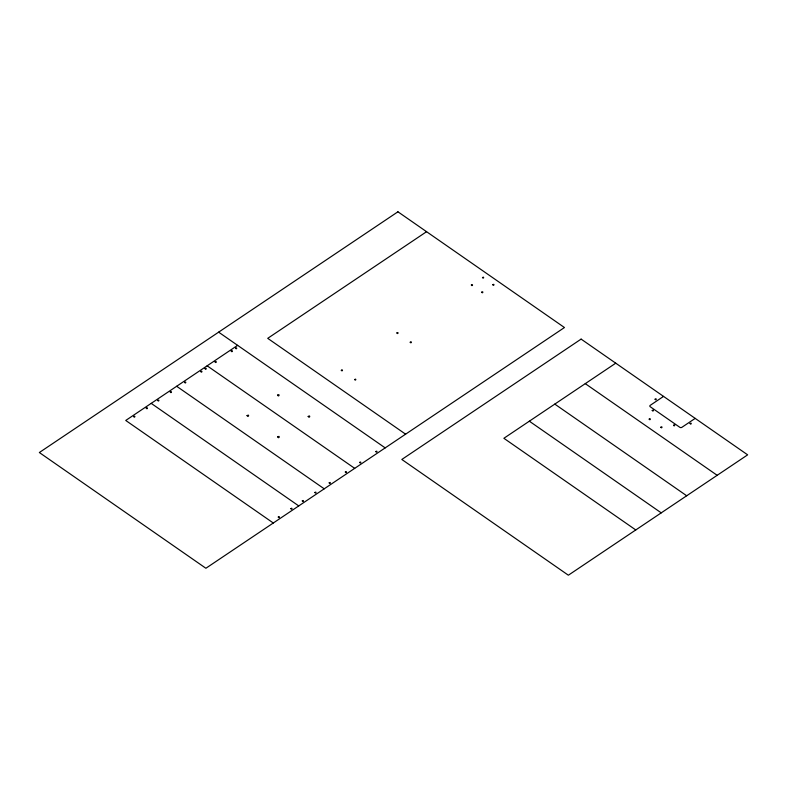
<?xml version="1.0" encoding="UTF-8"?>
<svg xmlns="http://www.w3.org/2000/svg" width="787" height="787" viewBox="0 0 787 787"><rect width="100%" height="100%" fill="white"/><g stroke="black" fill="none" stroke-linecap="round" stroke-linejoin="round"><path stroke-width="1.18" d="M237.625 345.345L125.743 420.455L273.296 523.001M426.574 231.693L267.718 338.341L405.61 434.178M615.749 363.181L503.877 438.29L635.778 529.956M663.549 396.392L650.278 405.305A1.466 1.003 -4.1 0 0 650.21 406.722L679.85 427.321A1.466 1.003 -4.1 0 0 681.926 427.292L695.187 418.389M585.272 383.643L717.173 475.309M554.796 404.105L686.697 495.771M529.336 421.193L661.237 512.858M218.638 332.153L385.177 447.892M207.148 365.817L354.691 468.354M176.662 386.279L324.214 488.816M151.202 403.367L298.755 505.913M133.711 416.569C134.666 418.546 135.846 415.083 133.711 416.569M146.264 408.138C147.218 410.116 148.399 406.663 146.264 408.138M157.744 400.435C158.689 402.413 159.869 398.96 157.744 400.435M170.287 392.015C171.241 393.992 172.422 390.529 170.287 392.015M184.63 382.384C185.584 384.351 186.745 380.928 184.63 382.384M200.774 371.553C201.718 373.53 202.898 370.067 200.774 371.553M205.073 368.66C206.017 370.638 207.207 367.185 205.073 368.66M215.117 361.922C216.061 363.899 217.242 360.436 215.117 361.922M231.25 351.091C232.195 353.068 233.375 349.605 231.25 351.091M235.549 348.198C236.503 350.176 237.684 346.723 235.549 348.198M247.049 415.595C248.318 418.231 249.892 413.628 247.049 415.595M277.536 395.133C278.795 397.769 280.379 393.166 277.536 395.133M277.693 436.893C278.962 439.53 280.536 434.916 277.693 436.893M278.273 517.029C279.218 519.007 280.398 515.554 278.273 517.029M308.179 416.431C309.439 419.068 311.013 414.454 308.179 416.431M290.816 508.599C291.77 510.576 292.951 507.123 290.816 508.599M302.297 500.896C303.241 502.873 304.421 499.42 302.297 500.896M341.312 370.254C342.266 372.231 343.447 368.778 341.312 370.254M314.839 492.475C315.794 494.452 316.974 490.99 314.839 492.475M329.182 482.844C330.137 484.822 331.317 481.369 329.182 482.844M354.642 379.521C355.586 381.498 356.767 378.035 354.642 379.521M345.326 472.013C346.27 473.99 347.451 470.528 345.326 472.013M359.669 462.382C360.613 464.36 361.794 460.907 359.669 462.382M396.894 332.94C397.838 334.918 399.029 331.465 396.894 332.94M375.802 451.551C376.747 453.528 377.937 450.066 375.802 451.551M410.214 342.207C411.168 344.185 412.349 340.722 410.214 342.207M471.364 285.002C472.308 286.97 473.499 283.517 471.364 285.002M482.48 277.536C483.425 279.513 484.605 276.06 482.48 277.536M481.683 292.174C482.638 294.151 483.818 290.698 481.683 292.174M492.8 284.707C493.754 286.684 494.934 283.231 492.8 284.707M649.177 419.107C650.121 421.084 651.302 417.631 649.177 419.107M652.236 410.46C653.18 412.427 654.361 408.974 652.236 410.46M655.089 399.206C656.033 401.183 657.214 397.73 655.089 399.206M660.834 427.213C661.778 429.19 662.959 425.728 660.834 427.213M673.554 425.265C674.498 427.243 675.679 423.79 673.554 425.265M690.061 423.514C691.006 425.492 692.186 422.039 690.061 423.514M397.927 211.792L39.35 452.525L205.889 568.263L564.456 327.53L397.927 211.792M581.111 339.108L401.823 459.47L568.362 575.208L747.65 454.847L581.111 339.108"/></g></svg>
